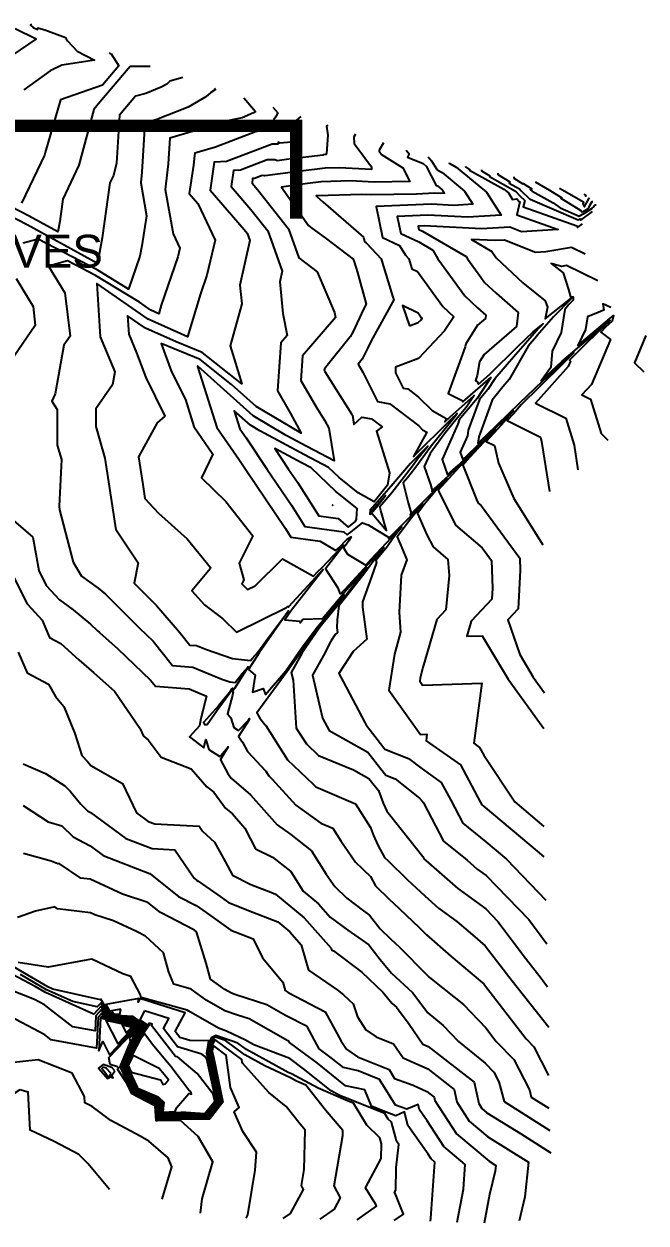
# Model space of a CAD drawing. Header units: feet. Extents: x 1000000 to 1065123, y 992134 to 1008392.
# Drawn here: x 1063274 to 1064033, y 996051 to 997514 of the extents above; entities that cross this region are included whole.
import ezdxf

# ---------------------------------------------------------------- set-up
doc = ezdxf.new("R2010")
doc.units = ezdxf.units.FT
doc.header["$LTSCALE"] = 40
doc.header["$MEASUREMENT"] = 0
doc.layers.add('C-TOPO', color=243, linetype='Continuous')
doc.styles.get("Standard").update_dxf_attribs({"font": 'arial.ttf'})

msp = doc.modelspace()

# ---------------------------------------------------------------- linework, layer by layer
at = {"const_width": 15}
msp.add_lwpolyline([(1063606.4, 997276.8), (1063606.4, 997389.9), (1056903.7, 997389.9), (1056903.7, 997276.8)], dxfattribs=at)
at = {"layer": 'C-TOPO', "color": 243, "linetype": 'Continuous', "lineweight": -3}
for points, elevation in [([(1063241.8, 997463.8), (1063289.5, 997495.9), (1063263.5, 997508.5)], 837.5), ([(1063282.5, 997514.3), (1063282.8, 997513.8), (1063282.9, 997513.1), (1063282.2, 997512.8), (1063285.6, 997510.1), (1063290.8, 997507.5), (1063291.4, 997509.5), (1063301.1, 997506.7), (1063325.1, 997497.8), (1063325.8, 997496.2), (1063327.6, 997493.8), (1063339.2, 997481.3), (1063360.5, 997470), (1063320.5, 997464), (1063306.3, 997457), (1063274.1, 997434.1)], 837), ([(1063378.3, 997479.5), (1063379, 997478.7), (1063380.9, 997477.7), (1063390.1, 997463.1), (1063370.1, 997439.7), (1063319.1, 997421.7), (1063300.4, 997357.4), (1063299.6, 997354.3), (1063295.5, 997345.8), (1063271.6, 997295.5)], 836.5), ([(1063428.4, 997462.4), (1063403.9, 997462.5), (1063404, 997462.3), (1063366.9, 997418.7), (1063359.5, 997409.9), (1063359.5, 997409.8), (1063341.5, 997341.9), (1063321.8, 997300.6), (1063318.1, 997273.3), (1063315.8, 997260.5), (1063280.8, 997279.7), (1063214.6, 997313.9)], 836), ([(1063468.3, 997449), (1063452.4, 997444.3), (1063448.5, 997440.9), (1063441.9, 997437.1), (1063422.9, 997429.6), (1063410.3, 997426), (1063390.8, 997402.9), (1063387.3, 997344.5), (1063383.4, 997329.6), (1063379.1, 997320.5), (1063369.8, 997253.5), (1063364.2, 997222), (1063278.3, 997269.2), (1063254.1, 997281.7)], 835.5), ([(1063506.9, 997436), (1063508.1, 997434.5), (1063502.4, 997430.6), (1063496.3, 997425.2), (1063474.8, 997412.9), (1063436.4, 997397.7), (1063421.9, 997393.4), (1063418.2, 997333.5), (1063416.8, 997320.4), (1063423.8, 997280.3), (1063418.2, 997243.6), (1063415.8, 997230.8), (1063401.9, 997190.9), (1063363.6, 997214.2), (1063291.9, 997251.9), (1063273.6, 997246.7)], 835), ([(1063542.4, 997424.3), (1063556.9, 997407.5), (1063554.3, 997405.7), (1063540.4, 997399.8), (1063512.4, 997393.9), (1063498.5, 997388.5), (1063492.2, 997386.7), (1063452.2, 997374.9), (1063450.3, 997343.7), (1063446.8, 997312.4), (1063456.2, 997258.3), (1063464.6, 997240.9), (1063462.1, 997230.3), (1063441.8, 997171), (1063438.7, 997160.8), (1063429.3, 997165), (1063415.2, 997174.7), (1063361.6, 997207.4), (1063327.5, 997225.3), (1063304.5, 997218.8), (1063324.4, 997186.2), (1063330.6, 997133.4), (1063323.1, 997122.4), (1063312.6, 997062.9), (1063308.3, 997054.2), (1063314.9, 997043.8), (1063314.9, 997000.5), (1063320, 996982.8), (1063317.3, 996925.9), (1063317.6, 996921.4), (1063334.5, 996857.6), (1063344.6, 996840.5), (1063364.8, 996826), (1063373.7, 996818.4), (1063414.7, 996777.7), (1063432.1, 996761.2), (1063455.7, 996731.5), (1063480.3, 996729.6), (1063515.9, 996714.8), (1063525.5, 996711.5), (1063532, 996710.8), (1063540.5, 996721.8), (1063548, 996730.1), (1063531, 996703.6), (1063528.7, 996699.9), (1063529.4, 996699.3), (1063528.8, 996695.4), (1063522.6, 996672.4), (1063526.6, 996667.9), (1063530.3, 996655.9), (1063535.9, 996652.4), (1063548.1, 996665), (1063549.6, 996666.7), (1063548.1, 996664.1), (1063536, 996644.8), (1063541.1, 996638.1), (1063546.9, 996626.7), (1063569.4, 996602.5), (1063573, 996596.8), (1063577.2, 996592.9), (1063605.9, 996561.2), (1063636.4, 996539.3), (1063651.1, 996532.9), (1063660.7, 996517.6), (1063678.7, 996491.8), (1063696.8, 996474), (1063702.9, 996462.6), (1063719.7, 996446.5), (1063720.7, 996445.6), (1063724.5, 996442), (1063756.3, 996411.8), (1063765.1, 996402.9), (1063795.1, 996377.1), (1063833.6, 996344.3), (1063835.1, 996343.1), (1063836.1, 996342), (1063886.9, 996275.9), (1063896.2, 996266.5), (1063914, 996231.5)], 834.5), ([(1063578, 997412.6), (1063583.9, 997405.8), (1063581.3, 997400.6), (1063579.1, 997397.9), (1063575.6, 997386.8), (1063556.9, 997382.8), (1063508, 997363.9), (1063485.7, 997357.4), (1063482.6, 997356.5), (1063482.4, 997354), (1063481.1, 997341.9), (1063475.8, 997307.3), (1063486.3, 997295.2), (1063507.6, 997250.7), (1063497.5, 997208), (1063489.7, 997185), (1063473.8, 997132.6), (1063426, 997154), (1063363.2, 997197.6), (1063367.3, 997132.7), (1063385.2, 997089.9), (1063382.4, 997074.2), (1063362, 997044.6), (1063362, 997023.1), (1063373, 996984.6), (1063376.7, 996961), (1063386.6, 996897.2), (1063386.7, 996897), (1063413.5, 996856.7), (1063409, 996832), (1063436, 996804.9), (1063464, 996772.4), (1063476.6, 996756.5), (1063484.9, 996755.9), (1063496.9, 996750.9), (1063528.8, 996740), (1063550.5, 996737.5), (1063553, 996740.7), (1063559.4, 996747.9), (1063569.4, 996761.1), (1063597.2, 996798.4), (1063561.3, 996747.1), (1063548.4, 996726.6), (1063556.5, 996719.7), (1063553.2, 996699.1), (1063566.1, 996703.4), (1063568.8, 996696.1), (1063593.9, 996724.9), (1063612.9, 996752.6), (1063632, 996778.4), (1063665.2, 996817.3), (1063633.1, 996777.9), (1063622.2, 996762.1), (1063595.3, 996724.3), (1063558.5, 996673.8), (1063562.2, 996667.3), (1063568.1, 996659.6), (1063568.3, 996659.2), (1063569.2, 996658.2), (1063595.9, 996616.3), (1063626.7, 996587.1), (1063628.6, 996585.1), (1063630.5, 996583.7), (1063678.6, 996562.8), (1063696.9, 996533.8), (1063700.5, 996524.2), (1063706.1, 996512.3), (1063714.1, 996497.5), (1063718.5, 996493.2), (1063741.5, 996470.6), (1063763.2, 996450.4), (1063780, 996435.6), (1063802.3, 996419.3), (1063821.5, 996402.8), (1063836.9, 996389.7), (1063869.8, 996346.9), (1063914.3, 996290.2)], 834), ([(1063611.9, 997401.5), (1063606.7, 997396.9), (1063607.2, 997393.6), (1063606.7, 997386.7), (1063602.6, 997384.8), (1063600.4, 997369.9), (1063586.4, 997368.9), (1063584.3, 997369.9), (1063583.9, 997367.7), (1063577.2, 997367.8), (1063521.4, 997346.4), (1063506.5, 997345.7), (1063501.4, 997311.6), (1063543, 997263.7), (1063546.7, 997259), (1063549.8, 997250.3), (1063537.8, 997195.5), (1063540, 997172.7), (1063526, 997121.7), (1063540, 997075.1), (1063491.8, 997113.5), (1063460, 997126.4), (1063422.7, 997143.1), (1063400.8, 997158.3), (1063402.2, 997135.7), (1063411.8, 997112.9), (1063422.9, 997083), (1063446.3, 997035.9), (1063437, 997027.7), (1063414, 996986), (1063419.3, 996952.2), (1063421.9, 996935.5), (1063438.5, 996917.5), (1063473.6, 996886.2), (1063501.7, 996851.2), (1063501.3, 996849.7), (1063479.2, 996822.7), (1063494.4, 996805.6), (1063516.9, 996788.4), (1063533.7, 996772.1), (1063594.6, 996802.5), (1063595.7, 996803.7), (1063597.1, 996802.9), (1063597.6, 996803.5), (1063635, 996844.4), (1063639.1, 996848.5), (1063637.5, 996846.4), (1063635.5, 996844), (1063612.5, 996814.3), (1063600.8, 996799.2), (1063592.5, 996787.4), (1063610.8, 996785.7), (1063611.1, 996783.8), (1063613.8, 996786.7), (1063615.4, 996788.1), (1063638.4, 996789), (1063664.6, 996819.9), (1063692.7, 996851), (1063678, 996831.6), (1063667.2, 996817.5), (1063639, 996782.8), (1063634.5, 996777.3), (1063613.6, 996747.1), (1063600.3, 996723.2), (1063602.5, 996713.8), (1063606.4, 996655.3), (1063618.8, 996635.8), (1063633.7, 996621.7), (1063676.3, 996604.1), (1063695.1, 996593.5), (1063698.2, 996589.5), (1063706.6, 996578.9), (1063712.3, 996563.6), (1063716.9, 996553.9), (1063734.4, 996532), (1063760.7, 996498.7), (1063762.5, 996495.3), (1063764.6, 996493.6), (1063803.6, 996459.3), (1063837.5, 996434.5), (1063852.4, 996419.2), (1063886, 996374.6), (1063905, 996349.9), (1063913, 996339.6)], 833.5), ([(1063644.9, 997390.7), (1063643.4, 997389.4), (1063644.9, 997378.7), (1063643.4, 997356.4), (1063643.1, 997356.2), (1063642.9, 997355.1), (1063639.1, 997354.8), (1063639.1, 997354.3), (1063597.4, 997349.2), (1063583.3, 997347.3), (1063580.8, 997348.4), (1063571, 997348.6), (1063538.5, 997336.1), (1063529.9, 997335.7), (1063526.9, 997315.9), (1063551.1, 997288.1), (1063571.8, 997261.8), (1063589.2, 997212.6), (1063586.4, 997199.8), (1063590.1, 997161), (1063595.5, 997134.3), (1063587.7, 997125.2), (1063583.4, 997066.8), (1063599.5, 997039.1), (1063612.5, 997015.1), (1063557.6, 997047.6), (1063527.4, 997074.5), (1063489.1, 997105.1), (1063441.6, 997124.4), (1063454.5, 997089.8), (1063471.2, 997056.3), (1063481.5, 997023.3), (1063504.8, 996989.5), (1063491, 996960.7), (1063520.4, 996931.7), (1063553.6, 996889.6), (1063536.9, 996856.5), (1063542.4, 996836.2), (1063539.9, 996831.2), (1063547, 996824.3), (1063556.2, 996828.9), (1063589.8, 996861.7), (1063627.4, 996840.5), (1063632.7, 996846.3), (1063637.6, 996850.9), (1063651.9, 996865.6), (1063664.6, 996878.5), (1063652, 996862.3), (1063642, 996849.5), (1063657, 996826.3), (1063659.7, 996819.3), (1063661.3, 996819.4), (1063663, 996821.4), (1063665.9, 996824.6), (1063698.2, 996859.5), (1063713.3, 996875.6), (1063706.9, 996866.4), (1063699.8, 996857.9), (1063689.9, 996844.8), (1063668.3, 996816.6), (1063658.3, 996804.3), (1063656.2, 996787.4), (1063655.9, 996777.7), (1063656.7, 996771.7), (1063654.1, 996769.4), (1063648.7, 996761.2), (1063639.7, 996743.7), (1063626.4, 996719.7), (1063638.4, 996667.5), (1063646.6, 996652.4), (1063693.9, 996625.8), (1063705.1, 996611.1), (1063715.6, 996597.8), (1063727.2, 996593.3), (1063756.9, 996569.8), (1063759.8, 996566.2), (1063761.7, 996563.8), (1063786, 996517.3), (1063814.9, 996493.9), (1063827.2, 996483.1), (1063837.9, 996475.3), (1063889.9, 996421.6), (1063912.1, 996392.1)], 833), ([(1063678.6, 997379.9), (1063676.6, 997376.6), (1063677.1, 997368.3), (1063698.1, 997339.8), (1063698.2, 997336.8), (1063659, 997338.9), (1063641.7, 997338.4), (1063608.7, 997334.4), (1063568.2, 997328.9), (1063567.5, 997329.2), (1063564.7, 997329.3), (1063555.7, 997325.8), (1063553.3, 997325.7), (1063552.5, 997320.2), (1063559.2, 997312.4), (1063596.9, 997264.5), (1063609.5, 997228.9), (1063631.8, 997211.9), (1063653.1, 997162.1), (1063654.4, 997156), (1063614.2, 997109.2), (1063612, 997079.3), (1063630.6, 997047.3), (1063640.9, 997030.9), (1063646.3, 997021.2), (1063652.5, 996981.2), (1063619.4, 996998.9), (1063594.3, 997012.3), (1063554, 997036.1), (1063486.4, 997096.6), (1063486.3, 997096.7), (1063486.1, 997096.8), (1063486.1, 997096.7), (1063486.2, 997096.5), (1063509.6, 997021.9), (1063536.4, 996983.2), (1063545.3, 996969.7), (1063593.2, 996898.8), (1063600, 996888.1), (1063635.6, 996883.2), (1063654.9, 996871.8), (1063658.1, 996874.8), (1063668.5, 996885.5), (1063673.3, 996888.7), (1063670.7, 996883.5), (1063666.6, 996878.1), (1063664.2, 996875.1), (1063669.1, 996867.6), (1063691.2, 996853.9), (1063697.1, 996860.3), (1063704.5, 996868.2), (1063722.7, 996887.8), (1063735.3, 996900.3), (1063730.8, 996895), (1063724.3, 996886.4), (1063717.2, 996876.2), (1063703.3, 996859.6), (1063704.3, 996857.2), (1063698.1, 996839.8), (1063687.4, 996809.2), (1063687.2, 996802.7), (1063692.7, 996763.6), (1063675.9, 996748.5), (1063658.4, 996721.7), (1063663.8, 996712), (1063689.9, 996662), (1063691.7, 996658.6), (1063692.6, 996658.1), (1063711.9, 996632.6), (1063714.4, 996629.5), (1063743.5, 996618.2), (1063759.8, 996605.4), (1063783.3, 996588.7), (1063794.9, 996567.2), (1063809.4, 996539.3), (1063837.6, 996516.5), (1063863, 996495.2), (1063910.7, 996445.3)], 832.5), ([(1063712.8, 997369.1), (1063707.4, 997360.2), (1063707.5, 997359.2), (1063710.6, 997355), (1063736.6, 997338.9), (1063745, 997321.9), (1063701.3, 997321.1), (1063672.7, 997322.7), (1063636.7, 997321.6), (1063620, 997319.5), (1063588.4, 997315.3), (1063621.4, 997268.5), (1063623.7, 997266.4), (1063643.3, 997252.1), (1063675.7, 997227.3), (1063677.2, 997223.9), (1063681, 997211.2), (1063691.9, 997172.4), (1063688.6, 997166.3), (1063675.7, 997139.1), (1063672.3, 997132.7), (1063642.7, 997095.5), (1063640.7, 997093.2), (1063640.6, 997091.8), (1063641.4, 997090.4), (1063674, 997038.8), (1063674.9, 997037.1), (1063676.7, 997025.7), (1063686.6, 997034.7), (1063698.4, 997032.5), (1063711.1, 997022.9), (1063704.3, 997017.6), (1063720.3, 996966.8), (1063717.8, 996951.7), (1063701.6, 996931.3), (1063682.1, 996942.2), (1063658.7, 996960.8), (1063645.8, 996973.1), (1063616.6, 996988.7), (1063562.1, 997017.7), (1063550.5, 997024.6), (1063530.9, 997042.1), (1063537.7, 997020.5), (1063545.4, 997009.3), (1063571, 996970.7), (1063600.5, 996927.1), (1063616.9, 996901), (1063664.4, 996894.6), (1063668.5, 996891), (1063673.5, 996894.7), (1063687.3, 996905.7), (1063694.3, 996903.3), (1063719, 996888), (1063719.1, 996886.5), (1063721.5, 996889.1), (1063760.8, 996928.4), (1063746.9, 996911.7), (1063729.4, 996888.5), (1063733.1, 996880), (1063741.2, 996860.6), (1063734.5, 996841.9), (1063732, 996796.5), (1063733.4, 996772.2), (1063726.4, 996745.2), (1063719.4, 996701.3), (1063758.1, 996647.4), (1063765.8, 996647.7), (1063764.8, 996639.8), (1063806.7, 996610.2), (1063830.9, 996565.2), (1063832.9, 996561.4), (1063836.8, 996558.2), (1063900.4, 996504.9), (1063908.4, 996498.1)], 832), ([(1063740.4, 997360.5), (1063744.2, 997355.7), (1063742, 997351.9), (1063761.1, 997344.1), (1063764.9, 997340.6), (1063777.2, 997317.4), (1063778.6, 997316.6), (1063784.9, 997311.4), (1063787.3, 997307.7), (1063781.9, 997307.4), (1063775.6, 997307.7), (1063752.5, 997306.7), (1063698.1, 997305.7), (1063686.4, 997306.4), (1063631.6, 997304.7), (1063631.3, 997304.7), (1063630.8, 997304.6), (1063631.4, 997303.9), (1063639.2, 997296.7), (1063688.5, 997254.3), (1063689.6, 997248.9), (1063691.5, 997248.1), (1063692.2, 997247), (1063710.1, 997227.9), (1063724.4, 997180.8), (1063725.3, 997177.6), (1063698, 997127.7), (1063693.9, 997119), (1063686.7, 997105.5), (1063681.8, 997099.3), (1063687.8, 997089.5), (1063705.6, 997053.5), (1063720.4, 997050.7), (1063755.9, 997023.8), (1063760.6, 997019.2), (1063765.6, 997016.2), (1063749.6, 996986.5), (1063795.2, 997032.2), (1063802.8, 997039), (1063800.3, 997035.2), (1063796.6, 997030.7), (1063770.8, 996999), (1063751, 996971.9), (1063742.2, 996960.4), (1063736.9, 996954.4), (1063742.9, 996930.1), (1063746.4, 996917.6), (1063745.4, 996915.5), (1063776.2, 996946.4), (1063781, 996950.7), (1063790.2, 996959.7), (1063783.2, 996952.2), (1063777.1, 996945.5), (1063762.9, 996928.3), (1063754.4, 996917), (1063765.8, 996891.1), (1063773.3, 996876.2), (1063791.3, 996860.8), (1063793, 996841.5), (1063789, 996799.6), (1063777.7, 996787.6), (1063761, 996729.2), (1063757.7, 996716.5), (1063757.1, 996712.5), (1063760.6, 996707.6), (1063832.6, 996710), (1063823.1, 996636.6), (1063830.1, 996631.6), (1063835.2, 996622.3), (1063873, 996565.1), (1063908.5, 996535)], 831.5), ([(1063767.5, 997352.1), (1063771.5, 997347.1), (1063777.4, 997337.5), (1063778, 997337), (1063778.3, 997336.4), (1063784.2, 997332.9), (1063811.7, 997310.3), (1063821.9, 997294.4), (1063798.8, 997293), (1063771.2, 997294.4), (1063703.7, 997291.4), (1063711.7, 997253.7), (1063732.2, 997244.2), (1063739.6, 997232.1), (1063743.8, 997227.7), (1063747.4, 997215.6), (1063754.1, 997212.3), (1063785.2, 997169.6), (1063798.7, 997157.1), (1063787.4, 997139.7), (1063755.5, 997106.2), (1063727.4, 997095.6), (1063727.6, 997088.7), (1063736.9, 997070), (1063742.5, 997069), (1063755.7, 997058.8), (1063772.1, 997042.7), (1063789.9, 997032.5), (1063787.8, 997028.7), (1063793.7, 997034.5), (1063823.2, 997060.9), (1063813.6, 997046.3), (1063799.1, 997028.9), (1063787.3, 997014.4), (1063769.6, 996990.1), (1063762.5, 996974.2), (1063770, 996952.6), (1063772, 996945), (1063771.6, 996944.2), (1063775, 996947.6), (1063792.6, 996963.3), (1063826.2, 996996.4), (1063800.5, 996968.7), (1063779.6, 996945.5), (1063780.2, 996943.8), (1063800.8, 996902.9), (1063833.2, 996875.3), (1063844.7, 996859.8), (1063845.8, 996825.9), (1063845.1, 996812.6), (1063832.4, 996799), (1063819.8, 996785.7), (1063814.5, 996767.2), (1063833.1, 996767.8), (1063864.8, 996714.9), (1063908.2, 996654.7)], 831), ([(1063792.9, 997344.7), (1063792.9, 997344.6), (1063793.9, 997343.9), (1063793.9, 997343.9), (1063801.4, 997339.7), (1063838.5, 997309.2), (1063856.5, 997281.1), (1063815.6, 997278.7), (1063766.9, 997281.2), (1063729.4, 997279.5), (1063733.8, 997258.6), (1063755.8, 997248.3), (1063772.9, 997238.4), (1063779.1, 997227.6), (1063791.1, 997211.2), (1063812, 997182.5), (1063827.4, 997168.1), (1063837.7, 997159.1), (1063837.2, 997155), (1063827.6, 997146.7), (1063813.1, 997123.9), (1063812.5, 997120.5), (1063791.6, 997063.5), (1063808.8, 997054.9), (1063809.7, 997053.3), (1063840.5, 997080.1), (1063843.6, 997082.9), (1063826.9, 997057.4), (1063805.2, 997031.3), (1063803.3, 997026.2), (1063803.2, 997025.3), (1063784.4, 996983.1), (1063791, 996964.3), (1063804.1, 996976), (1063827.3, 996998.7), (1063849.1, 997019.6), (1063842, 997011.2), (1063828.8, 996997.1), (1063817.9, 996985.3), (1063809.5, 996976), (1063826.1, 996934.1), (1063828.3, 996929.7), (1063831.8, 996926.7), (1063879, 996862.7), (1063879.5, 996847.4), (1063876.9, 996800.7), (1063864.5, 996787.2), (1063879, 996744.8), (1063895.4, 996717.3), (1063909.1, 996698.3)], 830.5), ([(1063812.7, 997340.5), (1063812.7, 997339.9), (1063818.2, 997336.4), (1063817.9, 997336), (1063859.6, 997312.8), (1063865.3, 997308.1), (1063870.3, 997300.3), (1063875.3, 997301.1), (1063878.4, 997297.8), (1063878.9, 997297.3), (1063875.4, 997281.4), (1063925.7, 997263.5), (1063881, 997260.7), (1063866.9, 997266.4), (1063832.4, 997264.4), (1063762.5, 997267.9), (1063755, 997267.6), (1063755.9, 997263.4), (1063760.3, 997261.3), (1063813.5, 997230.5), (1063815.2, 997227.7), (1063831.4, 997205.5), (1063836.2, 997199), (1063850.2, 997185.7), (1063877.1, 997162.1), (1063875, 997145.1), (1063835.7, 997111), (1063830.1, 997102.1), (1063827.2, 997085.4), (1063824.9, 997079.3), (1063826.7, 997078.4), (1063828.8, 997074.8), (1063842.7, 997086.9), (1063876.7, 997120.7), (1063895.2, 997138.7), (1063907.6, 997148.3), (1063901.6, 997142.2), (1063897, 997136.9), (1063871.2, 997107.8), (1063848.6, 997081.5), (1063840.1, 997068.5), (1063829.9, 997056.3), (1063816.2, 997018.5), (1063815.2, 997011.9), (1063806.3, 996992), (1063809.4, 996983.1), (1063815.6, 996988.6), (1063826.5, 996999.3), (1063871.4, 997042.2), (1063856.7, 997025), (1063838, 997004.9), (1063848.1, 996999.8), (1063853, 996978.4), (1063871.9, 996935.4), (1063907.1, 996878.9)], 830), ([(1063832.4, 997336.3), (1063832.4, 997335.3), (1063842.4, 997329), (1063841.9, 997328.1), (1063874, 997310.3), (1063879.6, 997304.3), (1063885.1, 997299), (1063883.3, 997291.1), (1063922, 997277.4), (1063948.4, 997267.8), (1063949.5, 997265.9), (1063955.7, 997270.5)], 829.5), ([(1063852.1, 997332.1), (1063852.2, 997330.7), (1063866.7, 997321.5), (1063865.9, 997320.2), (1063878.6, 997313.2), (1063880.9, 997310.8), (1063890.8, 997301.1), (1063891.1, 997301), (1063891.7, 997300.6), (1063950.2, 997275.2), (1063952.5, 997276.5), (1063953.5, 997274.8), (1063967.6, 997285.4)], 829), ([(1063871.8, 997327.9), (1063871.9, 997326), (1063882.9, 997319.1), (1063883.2, 997319.6), (1063893.8, 997313.2), (1063891.7, 997312.2), (1063894.2, 997310.2), (1063919.9, 997296.1), (1063928.1, 997290.1), (1063951.6, 997279.9), (1063955.7, 997282.2), (1063956.9, 997282.7), (1063967, 997289.1), (1063969.8, 997291.7), (1063970.2, 997292.7), (1063970.9, 997293.7), (1063972.1, 997293.5)], 828.5), ([(1063897.7, 997321.7), (1063915.3, 997311.4), (1063930.5, 997302.2), (1063929.2, 997301.6), (1063953.6, 997286.8), (1063954.6, 997284.9), (1063958, 997286.3), (1063962, 997288.8), (1063963.1, 997289.9), (1063964.8, 997293.6), (1063967.3, 997297.7), (1063968.1, 997297.5)], 828), ([(1063927.4, 997314.1), (1063956.6, 997297.1), (1063955.9, 997294.8), (1063957.8, 997291), (1063959.4, 997294.6), (1063963.7, 997301.6), (1063964.1, 997301.5)], 827.5), ([(1063957.2, 997306.6), (1063959.5, 997305.2), (1063959.1, 997304), (1063960, 997305.6), (1063960.1, 997305.6)], 827), ([(1063958.6, 997233.5), (1063941.9, 997241.6), (1063910.9, 997236.1), (1063898.3, 997235.3), (1063860.2, 997250.7), (1063849.2, 997250.1), (1063820.3, 997251.5), (1063844.9, 997236.7), (1063850.4, 997229.1), (1063882.7, 997198.4), (1063910.1, 997176.4), (1063912.7, 997168.8), (1063909.8, 997154.5), (1063941.3, 997179.3), (1063941.8, 997179.3), (1063941.8, 997178.8), (1063920.2, 997157.1), (1063900.4, 997134.1), (1063899.5, 997133.1), (1063889.1, 997121), (1063866, 997080.5), (1063858.5, 997071.6), (1063845.3, 997055.4), (1063829.1, 997010.7), (1063827.8, 997002.7), (1063838.3, 997012.4), (1063878.5, 997051.6), (1063907.2, 997078.9), (1063931.8, 997101.8), (1063945, 997113), (1063938.7, 997107), (1063932.7, 997101), (1063902.6, 997071.1), (1063880.8, 997049.7), (1063871.5, 997038.7), (1063863.6, 997030.3), (1063904.1, 997010.1), (1063905.4, 997004.7), (1063915.1, 996943.9)], 829.5), ([(1063974.3, 997200.9), (1063936.1, 997219.5), (1063929.7, 997218.3), (1063917.3, 997222.2), (1063931.8, 997210.6), (1063938.5, 997190.5), (1063940.7, 997181.4), (1063944.1, 997181.4), (1063944.1, 997177.3), (1063938.9, 997172), (1063933.8, 997166.1), (1063929.3, 997137.8), (1063918.6, 997115.2), (1063917, 997095.3), (1063904.9, 997078.7), (1063930.7, 997102.8), (1063989.1, 997152.3), (1063961.2, 997125.6), (1063939.6, 997104), (1063941, 997102.9), (1063938.2, 997096.3), (1063898, 997051.5), (1063935, 997033.2), (1063945.2, 997000.2), (1063950, 996970.2)], 829), ([(1063264.8, 997203.6), (1063285.5, 997169.7), (1063288.2, 997146.5), (1063247.6, 997087.1)], 835), ([(1063989.9, 997168.2), (1063980.2, 997172.9), (1063981.7, 997165.3), (1063980.5, 997164.5), (1063974.7, 997162.2), (1063961.5, 997156.8), (1063959.1, 997141.6), (1063949.7, 997121.8), (1063962.5, 997132.4), (1063988.9, 997155), (1063993.2, 997158.5), (1063991.5, 997151.7), (1063983.7, 997144.2), (1063977.8, 997138.3), (1063989.7, 997129.2), (1063966.3, 997074.5), (1063954.8, 997061.7), (1063965.4, 997056.5), (1063978.2, 997014.7), (1063986.4, 997006.6)], 828.5), ([(1064032.9, 997134.2), (1064019, 997100.7), (1064030.2, 997089.7)], 828), ([(1063255.7, 996913.7), (1063285.4, 996888), (1063292.4, 996847.3), (1063301.6, 996829.2), (1063317.6, 996811.8), (1063334.6, 996799.5), (1063355.4, 996782), (1063363.8, 996774.4), (1063366.6, 996772), (1063389, 996751.7), (1063428.9, 996713.8), (1063434.9, 996706.4), (1063475.7, 996703.2), (1063497.1, 996694.3), (1063489.9, 996666.8), (1063488.4, 996657.9), (1063476.3, 996644.5), (1063493.6, 996631), (1063496.1, 996641.4), (1063499.9, 996628.9), (1063513.1, 996620.6), (1063514.3, 996621.8), (1063523.4, 996632.3), (1063514.2, 996616.7), (1063514.2, 996616.7), (1063514.2, 996616.6), (1063523.5, 996599), (1063527.3, 996593.8), (1063550.8, 996573.9), (1063573.4, 996548.1), (1063583.2, 996537.3), (1063600, 996525.2), (1063624.9, 996505.6), (1063643, 996476.9), (1063653.4, 996462), (1063668, 996447.6), (1063688.6, 996432.2), (1063695.9, 996427), (1063708.9, 996410.4), (1063721.4, 996398.1), (1063732.2, 996387.8), (1063765.5, 996354.1), (1063768.7, 996351.4), (1063772.8, 996347.8), (1063810.3, 996317.8), (1063837.5, 996289.6), (1063850.4, 996272.8), (1063871.8, 996250.9), (1063890.7, 996213.9), (1063893.1, 996204.9), (1063914.4, 996191.3)], 835), ([(1063256.6, 996849.4), (1063278.5, 996806.6), (1063296.6, 996786.9), (1063305.7, 996765.6), (1063319.3, 996758.4), (1063341.4, 996738.3), (1063359.7, 996722.6), (1063384.7, 996700.1), (1063415.7, 996655.3), (1063420.2, 996645.2), (1063425.8, 996640.9), (1063441.9, 996619.9), (1063478.3, 996605.3), (1063478.6, 996604.9), (1063478.9, 996604.9), (1063497.6, 996583.4), (1063505.9, 996576.9), (1063520.2, 996557.6), (1063528.7, 996550.4), (1063543.8, 996533.1), (1063556.9, 996508), (1063577.5, 996497.7), (1063599.7, 996480.1), (1063614.8, 996456.3), (1063633.5, 996440.8), (1063647.9, 996424.6), (1063669.4, 996408.5), (1063695, 996390.6), (1063708.9, 996372.8), (1063722.6, 996356.3), (1063748.2, 996332.6), (1063766.8, 996307.6), (1063785.6, 996292.5), (1063804.4, 996273), (1063836.7, 996246.3), (1063847.5, 996235.3), (1063853.6, 996223.4), (1063859.8, 996199.7), (1063915.6, 996164.1)], 835.5), ([(1063267.4, 996747.9), (1063278.2, 996722.6), (1063304.4, 996708.9), (1063312.8, 996693.7), (1063323.2, 996681.7), (1063336.4, 996648.6), (1063344.8, 996621.7), (1063352.5, 996614), (1063356, 996609.7), (1063394.6, 996587.6), (1063411.5, 996551.9), (1063425.7, 996541.4), (1063433.8, 996538.3), (1063488.1, 996535.5), (1063492.2, 996529.5), (1063506.7, 996515.9), (1063519.9, 996492.4), (1063528.6, 996475.8), (1063551.1, 996464.5), (1063575.3, 996455), (1063581.1, 996452.7), (1063616.1, 996423.7), (1063649, 996386.7), (1063649.6, 996384.8), (1063651.7, 996383.3), (1063686.3, 996357.4), (1063712.1, 996333.1), (1063723.6, 996319.3), (1063728.5, 996314.7), (1063744, 996293.8), (1063761, 996269.6), (1063767.5, 996266.6), (1063823.2, 996223.2), (1063828.9, 996197.1), (1063832.9, 996190.9), (1063838.9, 996185.8), (1063880.1, 996160.4), (1063916.7, 996137)], 836), ([(1063273.3, 996611.7), (1063300.8, 996599.8), (1063324.4, 996584.8), (1063330.8, 996578.3), (1063343.9, 996562.2), (1063352, 996554.1), (1063355.4, 996552.3), (1063398.5, 996520.5), (1063430.8, 996508.1), (1063458.2, 996506.7), (1063482, 996471.9), (1063485, 996469.5), (1063486.8, 996468.6), (1063511, 996451.7), (1063524, 996442.4), (1063553.7, 996430.8), (1063583.9, 996418.8), (1063598.7, 996406.6), (1063612.6, 996390.9), (1063621.2, 996359.9), (1063656.2, 996335.7), (1063664, 996329.9), (1063675.9, 996318.7), (1063681, 996303), (1063691.3, 996287.1), (1063703.9, 996278.5), (1063725, 996270), (1063737, 996253), (1063766.7, 996239.3), (1063798.9, 996214.1), (1063802.2, 996199), (1063817.4, 996175.6), (1063840.2, 996156.3), (1063889.8, 996125.6), (1063885.2, 996083.2), (1063878.1, 996053.9)], 836.5), ([(1063273.4, 996560.8), (1063303.8, 996540.7), (1063320.8, 996536.1), (1063334.4, 996522.4), (1063355, 996511.5), (1063371.2, 996499.6), (1063427.7, 996477.9), (1063428.3, 996477.8), (1063428.8, 996477.1), (1063463, 996449.8), (1063484.3, 996438.8), (1063496.7, 996430.1), (1063526.6, 996408.7), (1063532.1, 996406.6), (1063554.1, 996397.9), (1063565.3, 996374.8), (1063589.9, 996345.4), (1063592.8, 996335.1), (1063596.6, 996332.5), (1063641.8, 996309.1), (1063661.2, 996273.4), (1063667.7, 996263.4), (1063681.2, 996254.3), (1063719.6, 996238.8), (1063726.3, 996227.8), (1063748.9, 996219.7), (1063765.8, 996211.9), (1063774.7, 996205), (1063775.6, 996200.8), (1063801.9, 996160.2), (1063841.5, 996126.7), (1063849.8, 996121.6), (1063849, 996114.5), (1063842, 996086), (1063835.7, 996051.3)], 837), ([(1063802.8, 996052.5), (1063810.2, 996092.6), (1063812.3, 996122.9), (1063786.4, 996144.9), (1063766.1, 996176.1), (1063756.8, 996189.6), (1063755.2, 996195.9), (1063741.2, 996190.1), (1063727.5, 996195), (1063708, 996226.6), (1063682.1, 996237.1), (1063664.1, 996241), (1063649.2, 996253), (1063634.4, 996264), (1063619.6, 996291.1), (1063593.4, 996304.7), (1063570.7, 996317.4), (1063532.9, 996329.6), (1063527.3, 996331.6), (1063519.3, 996336.2), (1063501.7, 996348.9), (1063496.5, 996368.5), (1063485, 996406.7), (1063482.5, 996408.5), (1063481.7, 996409), (1063441, 996430), (1063425.5, 996442.4), (1063394.7, 996452.6), (1063355, 996470.8), (1063343.6, 996472.1), (1063317.2, 996490), (1063315.8, 996489.7), (1063307.6, 996492.9), (1063273.8, 996502.1)], 837.5), ([(1063770, 996053.8), (1063770.7, 996057.4), (1063775.6, 996125.6), (1063770.9, 996129.6), (1063767.2, 996135.2), (1063742.7, 996170.4), (1063738.5, 996186.8), (1063727.7, 996182.3), (1063714, 996187.6), (1063698.1, 996194), (1063690, 996213.8), (1063666.4, 996218.9), (1063632.2, 996246.3), (1063598.2, 996271.7), (1063597.4, 996273.1), (1063596.1, 996273.8), (1063549, 996300.3), (1063534.8, 996304.9), (1063519.5, 996310.2), (1063497.4, 996323), (1063478.4, 996336.6), (1063457, 996342.6), (1063451, 996357.6), (1063444.7, 996381), (1063422.7, 996401.4), (1063411.6, 996407.1), (1063383.6, 996419.9), (1063360.9, 996427.5), (1063355.7, 996429.8), (1063315.5, 996434.7), (1063311.9, 996437.1), (1063288.5, 996431.9), (1063266.6, 996423.9)], 838), ([(1063590.4, 996056.8), (1063599.3, 996063), (1063615.3, 996092.4), (1063612.9, 996097.2), (1063616.1, 996116.8), (1063617.3, 996164.6), (1063609.4, 996174), (1063594.1, 996193.3), (1063573.1, 996210.4), (1063541.4, 996245.9), (1063540.4, 996248.1), (1063540.1, 996250.7), (1063507, 996275.3), (1063503.5, 996267.7), (1063502.3, 996260.1), (1063505.6, 996245.2), (1063515.4, 996198.9), (1063502.2, 996182.3), (1063499.7, 996179.2), (1063494.6, 996179.5), (1063445.4, 996179.1), (1063437.7, 996178.7), (1063436.6, 996192.4), (1063437, 996195.4), (1063435.1, 996197.2), (1063428.5, 996200), (1063407.7, 996210.8), (1063395.7, 996236.7), (1063393.1, 996242.3), (1063408.1, 996278.4), (1063409.7, 996281.4), (1063414, 996283.9), (1063418.2, 996289.8), (1063409.9, 996295.7), (1063406, 996298.8), (1063392.8, 996299.5), (1063376.2, 996303.3), (1063368.7, 996315.9), (1063359.7, 996306.2), (1063358.5, 996306.4), (1063300.6, 996332.4), (1063287.9, 996339.8), (1063231.4, 996369.5)], 840), ([(1063680.8, 996055.3), (1063704.5, 996071.7), (1063703.5, 996073.9), (1063690.8, 996094.1), (1063709.8, 996130), (1063710.2, 996147.8), (1063708.2, 996155.4), (1063692.4, 996170.6), (1063676.2, 996197.5), (1063671.9, 996199.2), (1063666.9, 996201.2), (1063633, 996215.8), (1063600.5, 996233.2), (1063596.4, 996235.1), (1063545.9, 996262.9), (1063535.1, 996270.9), (1063508.5, 996280.3), (1063502.6, 996277.4), (1063501.5, 996275), (1063499, 996259), (1063506.1, 996227.8), (1063512.1, 996199.4), (1063504, 996189.2), (1063497.8, 996181.5), (1063485.5, 996182.3), (1063453.6, 996182.1), (1063439.7, 996181.3), (1063438.9, 996190.8), (1063439.7, 996196.5), (1063436.1, 996199.9), (1063423.7, 996205.1), (1063409.5, 996212.5), (1063401.3, 996230.2), (1063395.5, 996242.6), (1063406.4, 996268.8), (1063411.9, 996279.4), (1063414.9, 996281.1), (1063422, 996291.1), (1063408.1, 996300.9), (1063406.7, 996302), (1063388.7, 996303), (1063379.6, 996305.1), (1063368.2, 996324.4), (1063367.7, 996323.8), (1063309.5, 996336.8), (1063303.4, 996339.5), (1063252.8, 996369.2)], 839), ([(1063726, 996054.6), (1063737.2, 996062.3), (1063727.3, 996086.7), (1063726.2, 996088.4), (1063727.8, 996091.5), (1063728.4, 996118.7), (1063731.6, 996147), (1063728.6, 996151.3), (1063727.3, 996156.3), (1063722.6, 996174.4), (1063718.6, 996178.2), (1063714.6, 996185), (1063693, 996193.4), (1063667.6, 996203.5), (1063659.2, 996207.1), (1063649, 996212.6), (1063615.1, 996239.6), (1063598.5, 996252.1), (1063554.9, 996268.9), (1063544.5, 996274.5), (1063521.3, 996285.5), (1063511.7, 996288.9), (1063475.4, 996309.8), (1063473.6, 996311.1), (1063417.5, 996326.6), (1063416, 996330.4), (1063404.7, 996352.1), (1063394.8, 996355.2), (1063357.1, 996373.1), (1063352.1, 996372.5), (1063303.9, 996363.7), (1063267.2, 996369.3)], 838.5), ([(1063635.6, 996056.1), (1063652.9, 996068.1), (1063660.5, 996082), (1063652.8, 996096.8), (1063663.1, 996158.2), (1063663.3, 996164.2), (1063642.1, 996189.2), (1063618.1, 996219.5), (1063606.8, 996224.4), (1063599.5, 996228.3), (1063568, 996243), (1063543.6, 996256.4), (1063520, 996273.9), (1063507.8, 996278.2), (1063505, 996276.9), (1063502.5, 996271.4), (1063500.7, 996259.6), (1063505.9, 996236.5), (1063513.7, 996199.1), (1063503.1, 996185.7), (1063498.8, 996180.3), (1063490, 996180.9), (1063449.5, 996180.6), (1063438.7, 996180), (1063437.8, 996191.6), (1063438.4, 996196), (1063435.6, 996198.6), (1063426.1, 996202.6), (1063408.6, 996211.6), (1063398.5, 996233.4), (1063394.3, 996242.4), (1063407.2, 996273.6), (1063410.8, 996280.4), (1063414.4, 996282.5), (1063420.1, 996290.5), (1063409, 996298.3), (1063406.3, 996300.4), (1063390.7, 996301.3), (1063377.9, 996304.2), (1063368.4, 996320.1), (1063363.7, 996315), (1063334, 996321.6), (1063302, 996335.9), (1063270.3, 996354.5)], 839.5), ([(1063545.2, 996057.6), (1063545.7, 996057.9), (1063547.5, 996061.2), (1063556.4, 996115.7), (1063558.1, 996137.8), (1063541.4, 996163.2), (1063530.8, 996187.1), (1063536.8, 996192.2), (1063526.1, 996216.5), (1063521, 996256.3), (1063506, 996267.5), (1063504.4, 996264.1), (1063503.9, 996260.6), (1063505.4, 996253.9), (1063517, 996198.6), (1063501.3, 996178.9), (1063500.6, 996178), (1063499.1, 996178.1), (1063441.3, 996177.6), (1063436.7, 996177.4), (1063435.4, 996193.2), (1063435.7, 996194.9), (1063434.6, 996195.9), (1063430.9, 996197.5), (1063406.8, 996210), (1063392.9, 996240), (1063391.9, 996242.1), (1063404.4, 996272.3), (1063403.5, 996277.3), (1063408.6, 996282.5), (1063409.1, 996282.7), (1063413.5, 996285.3), (1063416.3, 996289.2), (1063410.8, 996293.1), (1063405.7, 996297.2), (1063394.9, 996297.8), (1063374.4, 996302.4), (1063369, 996311.7), (1063362.2, 996304.3), (1063361.3, 996285.7), (1063334.2, 996290.6), (1063299.6, 996317.7), (1063287.3, 996324.2), (1063231.3, 996346)], 840.5), ([(1063489.6, 996063.3), (1063491.6, 996080.8), (1063504.6, 996126), (1063486.8, 996156.7), (1063465.5, 996176.4), (1063437.3, 996176.2), (1063435.7, 996176.1), (1063434.3, 996194), (1063434.3, 996194.4), (1063434.1, 996194.6), (1063433.3, 996194.9), (1063405.9, 996209.1), (1063400.4, 996221), (1063388.4, 996239), (1063389.5, 996240.7), (1063388.5, 996241.7), (1063379.4, 996244.9), (1063377.9, 996253.3), (1063407.6, 996284.2), (1063410.9, 996285.4), (1063413.1, 996286.6), (1063414.5, 996288.6), (1063411.7, 996290.5), (1063405.3, 996295.6), (1063396.9, 996296.1), (1063372.7, 996301.5), (1063369.2, 996307.5), (1063364.9, 996302.7), (1063363, 996264.7), (1063307.6, 996274.8), (1063299.7, 996280.9), (1063250.5, 996307.1)], 841), ([(1063443, 996080.3), (1063454.9, 996119.9), (1063450.2, 996130.9), (1063426.6, 996151.4), (1063416, 996157.4), (1063380.5, 996176.3), (1063357.7, 996193.7), (1063348.6, 996198), (1063348.1, 996205.8), (1063333.2, 996234.3), (1063291.9, 996250.6), (1063250.7, 996245.8), (1063231.4, 996258.3), (1063207.9, 996255.7), (1063166.7, 996259.2), (1063116.7, 996251.3), (1063099.1, 996248), (1063082.3, 996241.2), (1063051.3, 996228.9), (1063035.5, 996224.7), (1062983.2, 996230.2)], 841.5), ([(1063378.8, 996092.4), (1063352.1, 996123.8), (1063341.2, 996134.9), (1063311.1, 996150.9), (1063281.9, 996164.7), (1063279.4, 996211.1), (1063269.5, 996214), (1063222.6, 996183.8), (1063191.8, 996189.5), (1063157.3, 996198.7), (1063132.1, 996195.8), (1063088.9, 996190.6), (1063077.5, 996186), (1063045.6, 996177.7)], 842)]:
    msp.add_lwpolyline(points, dxfattribs=dict(at, elevation=elevation))
for points, elevation in [([(1063744.5, 997145.9), (1063755.2, 997149.9), (1063758.6, 997153.5), (1063759.8, 997155.4), (1063758.4, 997156.7), (1063755.1, 997161.3), (1063736.1, 997170.7), (1063744.5, 997145.9)], 831.5), ([(1063613.8, 996978.5), (1063580.4, 996996.3), (1063596.7, 996971.7), (1063607.8, 996955.3), (1063633.9, 996914), (1063657.6, 996910.8), (1063669.8, 996900.2), (1063671, 996901.1), (1063678.8, 996907.3), (1063680.1, 996910.3), (1063680.7, 996923.3), (1063654.8, 996943.9), (1063624.8, 996972.6), (1063613.8, 996978.5)], 831.5), ([(1063754.3, 996983.6), (1063766.9, 996999.2), (1063745.7, 996977.9), (1063722.3, 996950.2), (1063696.7, 996921.1), (1063696.1, 996916.4), (1063698.9, 996917.2), (1063716.4, 996896.4), (1063709.6, 996920.7), (1063708.4, 996925.5), (1063723.2, 996942.6), (1063748.1, 996975.1), (1063754.3, 996983.6)], 832), ([(1063698.6, 996920.2), (1063698.4, 996919.2), (1063699.7, 996919.5), (1063704.3, 996924.8), (1063715.1, 996939), (1063698.6, 996920.2)], 832.5), ([(1063650.9, 996927.1), (1063650.7, 996927.3), (1063650.9, 996927), (1063650.9, 996927), (1063651, 996927), (1063651, 996927), (1063650.9, 996927.1)], 831), ([(1063529.5, 996704.5), (1063528.1, 996702.9), (1063524.9, 996698.7), (1063511.8, 996682.3), (1063493.3, 996662.2), (1063494.5, 996659.4), (1063497.9, 996659.5), (1063509.9, 996677), (1063525.5, 996698.2), (1063529.5, 996704.5)], 835), ([(1063414.4, 996325.2), (1063374.2, 996318), (1063381.3, 996306), (1063386.6, 996304.8), (1063407, 996303.6), (1063407.2, 996303.5), (1063423.8, 996291.7), (1063415.3, 996279.7), (1063413, 996278.4), (1063405.5, 996264), (1063396.6, 996242.8), (1063404.1, 996226.9), (1063410.4, 996213.3), (1063421.3, 996207.7), (1063436.6, 996201.2), (1063441.1, 996197), (1063440.1, 996190), (1063440.7, 996182.6), (1063457.7, 996183.6), (1063481, 996183.8), (1063496.9, 996182.7), (1063504.9, 996192.6), (1063510.4, 996199.6), (1063506.3, 996219.2), (1063497.4, 996258.5), (1063499.7, 996273.6), (1063476.6, 996274.1), (1063464.3, 996277.7), (1063458.7, 996285), (1063471.1, 996307.8), (1063415.8, 996325.1), (1063413.5, 996320.7), (1063414.4, 996325.2)], 838.5), ([(1063399, 996294.3), (1063371, 996300.6), (1063369.5, 996303.2), (1063367.6, 996301.2), (1063365.7, 996261.5), (1063370.4, 996272.8), (1063378.6, 996256.7), (1063406.6, 996285.8), (1063412.5, 996288), (1063405, 996294), (1063399, 996294.3)], 841.5), ([(1063392.5, 996312.3), (1063381, 996310.3), (1063383.1, 996306.9), (1063384.6, 996306.5), (1063391.3, 996306.1), (1063392.5, 996312.3)], 838), ([(1063421.4, 996310.2), (1063415.8, 996299.4), (1063425.7, 996292.3), (1063415.8, 996278.4), (1063414.1, 996277.4), (1063404.6, 996259.2), (1063397.8, 996242.9), (1063406.9, 996223.6), (1063411.3, 996214.1), (1063418.9, 996210.2), (1063437.1, 996202.5), (1063442.4, 996197.5), (1063441.3, 996189.1), (1063441.7, 996183.9), (1063461.8, 996185.1), (1063476.4, 996185.2), (1063496, 996183.9), (1063505.8, 996196), (1063508.8, 996199.8), (1063506.5, 996210.5), (1063497.3, 996251.4), (1063494.7, 996254.8), (1063491.4, 996257.5), (1063461.8, 996266.2), (1063444.4, 996288.7), (1063451, 996300.9), (1063421.4, 996310.2)], 838), ([(1063401, 996292.6), (1063374.2, 996298.6), (1063388.7, 996269.9), (1063405.6, 996287.5), (1063409.2, 996288.8), (1063404.6, 996292.4), (1063401, 996292.6)], 842), ([(1063403.1, 996290.8), (1063394, 996292.9), (1063398.9, 996283.2), (1063404.6, 996289.1), (1063405.8, 996289.6), (1063404.3, 996290.8), (1063403.1, 996290.8)], 842.5), ([(1063427, 996295.3), (1063426.3, 996293.9), (1063427.6, 996293), (1063416.2, 996277), (1063415.2, 996276.4), (1063403.8, 996254.4), (1063399, 996243.1), (1063409.7, 996220.3), (1063412.2, 996215), (1063416.5, 996212.8), (1063437.6, 996203.8), (1063443.8, 996198.1), (1063442.5, 996188.3), (1063442.7, 996185.2), (1063465.9, 996186.6), (1063471.9, 996186.6), (1063495.1, 996185.1), (1063506.6, 996199.5), (1063507.1, 996200.1), (1063506.8, 996201.8), (1063505.3, 996208.4), (1063485.7, 996233.7), (1063461.5, 996254), (1063459.4, 996254.7), (1063430, 996292.5), (1063430.9, 996294.1), (1063427, 996295.3)], 837.5), ([(1063400.2, 996243.3), (1063412.6, 996217), (1063413.1, 996215.8), (1063414.1, 996215.3), (1063438, 996205.2), (1063445.1, 996198.6), (1063443.6, 996187.5), (1063443.7, 996186.5), (1063458.8, 996187.4), (1063460.5, 996191.7), (1063475.5, 996209.2), (1063478.6, 996208.6), (1063477.7, 996211.4), (1063476.7, 996212.7), (1063475.6, 996213.6), (1063453.6, 996242.4), (1063432.6, 996267), (1063421.2, 996282), (1063416.6, 996275.6), (1063416.3, 996275.4), (1063402.9, 996249.7), (1063400.2, 996243.3)], 837), ([(1063385.2, 996237.1), (1063381.5, 996241), (1063371.1, 996244.6), (1063365.2, 996240.1), (1063374.4, 996230), (1063376.1, 996227.6), (1063380, 996229.8), (1063383, 996228.4), (1063381.2, 996231), (1063385.2, 996237.1)], 841.5), ([(1063401.4, 996243.4), (1063405.2, 996235.3), (1063440.9, 996226.2), (1063443.7, 996220.3), (1063446.5, 996221), (1063450.7, 996226.1), (1063447.6, 996230.2), (1063439.3, 996239.9), (1063407.7, 996255.9), (1063402, 996244.9), (1063401.4, 996243.4)], 836.5), ([(1063380.9, 996233.6), (1063374.6, 996240.3), (1063371.1, 996241.5), (1063369.2, 996240), (1063372.2, 996236.6), (1063377.3, 996229.8), (1063379.2, 996230.9), (1063380.9, 996233.6)], 842)]:
    msp.add_lwpolyline(points, close=True, dxfattribs=dict(at, elevation=elevation))

# ---------------------------------------------------------------- texts
at = {"insert": (1062783.9, 997257.1), "char_height": 40, "width": 1993.56, "attachment_point": 1}
msp.add_mtext('SINUSOIDAL CURVES', dxfattribs=at)

doc.saveas('drawing.dxf')
